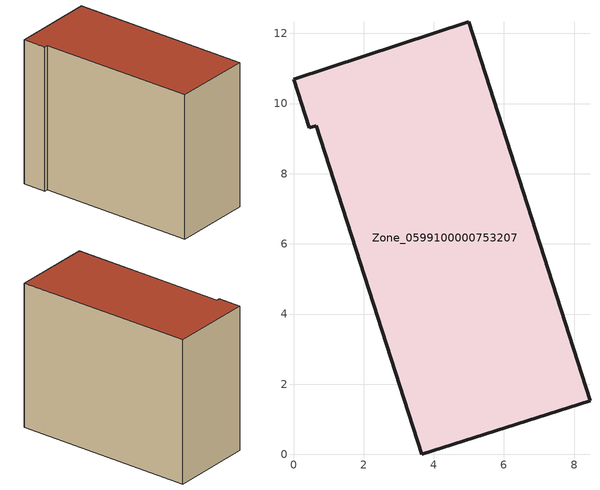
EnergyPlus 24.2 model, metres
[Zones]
Zone_0599100000753207
 floor ground (C_G): 0,10.7 5,12.34 8.45,1.53 3.66,0 0.65,9.37 0.45,9.31 z3.63
 wall outside (C_F): 5,12.34 0,10.7 0.45,9.31 0.65,9.37 3.66,0 8.45,1.53 5,12.34 z3.63:12.77
 roof outside (C_R): 8.45,1.53 5,12.34 0,10.7 0.45,9.31 0.65,9.37 3.66,0 z12.77
[BUILDING]
Pand.0599100000753207: North Axis=0; Terrain=City; Loads Convergence Tolerance Value=0.04; Temperature Convergence Tolerance Value=0.4; Solar Distribution=FullExterior; Maximum Number of Warmup Days=25; Minimum Number of Warmup Days=1
[Site:Location]
Rotterdam.The.Hague.AP_ZH_NLD Design_Conditions: Latitude=51.96; Longitude=4.45; Time Zone=1; Elevation=-4.5
[SITE:GROUNDTEMPERATURE:BUILDINGSURFACE]
18, 18, 18, 18, 18, 18, 18, 18, 18, 18, 18, 18
[MATERIAL] Thermal Absorptance=0.9; Solar Absorptance=0.7; Visible Absorptance=0.7
Name | Roughness | Thickness | Conductivity | Density | Specific Heat
G.TI.2006-2014 | MediumSmooth | 0.15 | 0.06 | 540 | 1210
F.TI.2006-2014 | Rough | 0.3 | 0.12 | 1920 | 840
R.TI.2006-2014 | MediumRough | 0.2 | 0.08 | 1500 | 1000
[CONSTRUCTION]
C_G: G.TI.2006-2014
C_F: F.TI.2006-2014
C_R: R.TI.2006-2014
[ZONE]
Zone_0599100000753207: Type=1; Multiplier=1; Ceiling Height=Autocalculate; Volume=Autocalculate; Floor Area=autocalculate; Part of Total Floor Area=Yes
[ZONEINFILTRATION:DESIGNFLOWRATE]
Infil_Zone_0599100000753207: Zone or ZoneList or Space or SpaceList=Zone_0599100000753207; Schedule=AlwaysOn; Design Flow Rate Calculation Method=Flow/Area; Flow Rate per Floor Area=0.0015; Constant Term Coefficient=1; Temperature Term Coefficient=0; Velocity Term Coefficient=0; Velocity Squared Term Coefficient=0
[HVACTEMPLATE:ZONE:IDEALLOADSAIRSYSTEM]
Zone_0599100000753207: Maximum Heating Supply Air Temperature=50; Minimum Cooling Supply Air Temperature=13; Maximum Heating Supply Air Humidity Ratio=0.0156; Minimum Cooling Supply Air Humidity Ratio=0.0077; Heating Limit=NoLimit; Cooling Limit=NoLimit; Dehumidification Control Type=ConstantSensibleHeatRatio; Cooling Sensible Heat Ratio=0.7; Dehumidification Setpoint=60; Humidification Control Type=None; Humidification Setpoint=30; Outdoor Air Method=None; Outdoor Air Flow Rate per Person=0.00944; Outdoor Air Flow Rate per Zone Floor Area=0; Outdoor Air Flow Rate per Zone=0; Demand Controlled Ventilation Type=None; Outdoor Air Economizer Type=NoEconomizer; Heat Recovery Type=None; Sensible Heat Recovery Effectiveness=0.7; Latent Heat Recovery Effectiveness=0.65
[ZONECONTROL:THERMOSTAT]
ThermostatControl_Zone_0599100000753207: Zone or ZoneList=Zone_0599100000753207; Control Type Schedule=DualSetpointControlType; Control 1=Thermostat_Zone_0599100000753207; Temperature Difference Between Cutout And Setpoint=0
[THERMOSTATSETPOINT:DUALSETPOINT]
Thermostat_Zone_0599100000753207: Heating Setpoint Temperature Schedule=HeatingSetpoint_Zone_0599100000753207; Cooling Setpoint Temperature Schedule=CoolingSetpoint_Zone_0599100000753207
[SCHEDULE:COMPACT]
HeatingSetpoint_Zone_0599100000753207: Through: 12/31, For: AllDays, Until: 24:00, 21
CoolingSetpoint_Zone_0599100000753207: Through: 12/31, For: AllDays, Until: 24:00, 24
DualSetpointControlType: Through: 12/31, For: AllDays, Until: 24:00, 4
AlwaysOn: Through: 12/31, For: AllDays, Until: 24:00, 1
